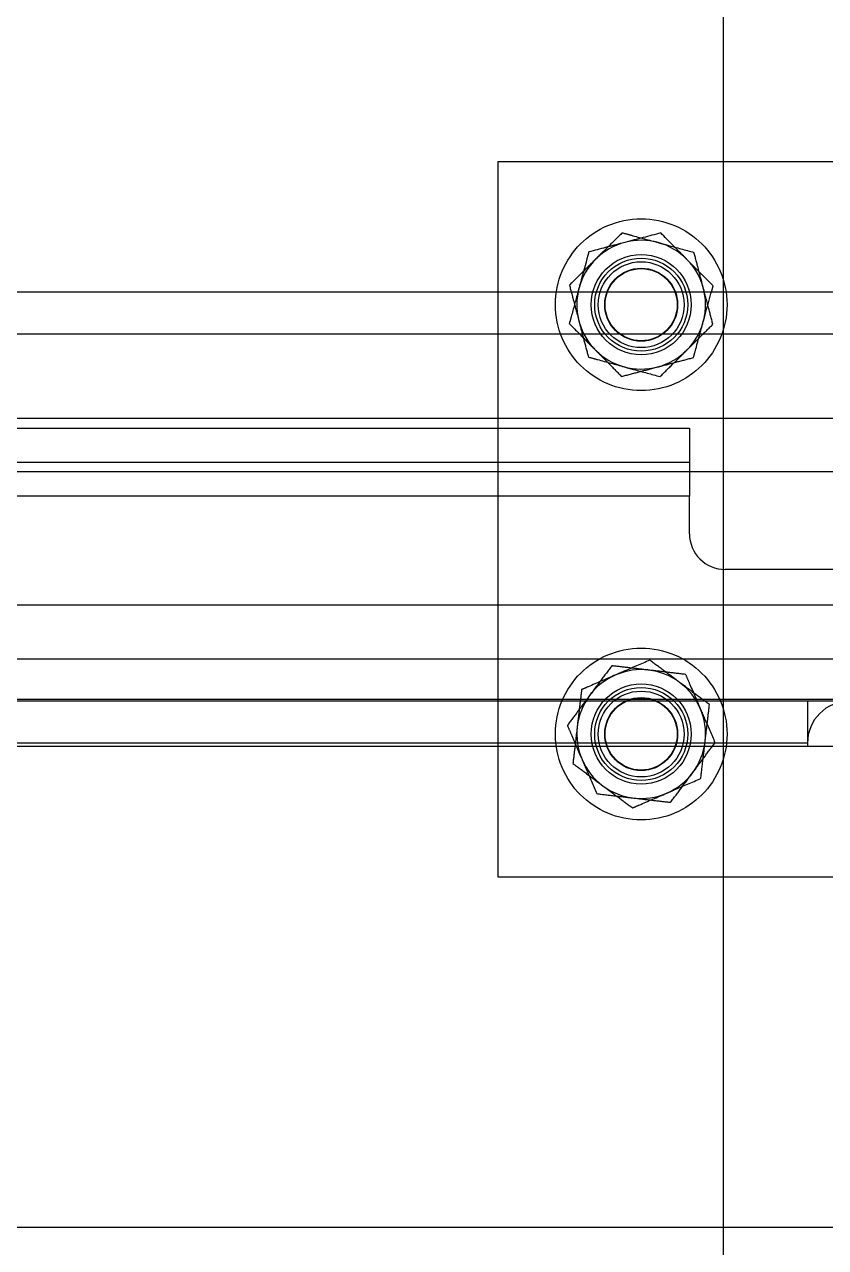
# Model space of a CAD drawing. Header units: metres. Extents: x 0 to 63075, y 0 to 44550.
# Drawn here: x 14074.1 to 14186.2, y 24550 to 24720.9 of the extents above; entities that cross this region are included whole.
import ezdxf

# ---------------------------------------------------------------- set-up
doc = ezdxf.new("R2010")
doc.units = ezdxf.units.M
doc.header["$LTSCALE"] = 75
for name, pattern in [('CENTER2', [28.575, 19.05, -3.175, 3.175, -3.175]), ('CENTERX2', [101.6, 63.5, -12.7, 12.7, -12.7]), ('HIDDEN2', [4.7625, 3.175, -1.5875])]:
    doc.linetypes.add(name, pattern=pattern)
for name, color, linetype in [('SC1', 7, 'CENTER2'), ('SDM', 7, 'Continuous'), ('SL1', 8, 'Continuous'), ('SL4', 4, 'Continuous'), ('ST1', 7, 'HIDDEN2')]:
    doc.layers.add(name, color=color, linetype=linetype)

# ---------------------------------------------------------------- blocks, each defined once
blk = doc.blocks.new('A$Ca548c4ee')
at = {"layer": 'SL1'}
for p, q in [((7742.12, 1997.52), (742.12, 1997.52)), ((7742.12, 1997.52), (742.12, 1997.52)), ((7742.12, 1971.42), (742.12, 1971.42)), ((7742.12, 1971.42), (742.12, 1971.42)), ((6642.12, 1884.47), (5592.12, 1884.47))]:
    blk.add_line(p, q, dxfattribs=at)
blk = doc.blocks.new('A$Ca53c419a')
at = {"layer": 'SL4'}
for p, q in [((253.75, 281.23), (253.75, 420.77)), ((225.24, 286), (225.24, 416)), ((234.76, 416), (234.76, 286)), ((253.75, 312.75), (272, 312.75)), ((272, 312.75), (272, 281.23)), ((254.37, 301.43), (253.75, 301.6)), ((253.75, 301.58), (254.37, 301.43)), ((220, 286), (225.24, 286)), ((234.76, 286), (225.24, 286)), ((228.64, 281.23), (228.64, 286)), ((253.75, 282.94), (254.64, 282.7)), ((215, 215.76), (215, 281)), ((215.01, 281.23), (1004.76, 281.23))]:
    blk.add_line(p, q, dxfattribs=at)
for centre, radius, start, end in [((252, 292.75), 9, 14.7385, 74.7385), ((252, 292.75), 9, 314.7385, 14.7385), ((220, 281), 5, 90, 180), ((252, 292.75), 9, 281.2123, 314.7385)]:
    blk.add_arc(centre, radius, start, end, dxfattribs=at)
for points, knots in [([(259.38, 300.06), (258.09, 300.42), (256.44, 300.87), (254.74, 301.33), (254.37, 301.43)], [0, 0, 0, 0, 0.779636, 1, 1, 1, 1]), ([(260.7, 295.04), (260.67, 295.16), (260.44, 296.06), (259.99, 297.76), (259.59, 299.29), (259.38, 300.06)], [0, 0, 0, 0, 0.07009, 0.530784, 1, 1, 1, 1]), ([(262.03, 290.01), (261.81, 290.83), (261.38, 292.48), (260.93, 294.18), (260.7, 295.04)], [0, 0, 0, 0, 0.495458, 1, 1, 1, 1]), ([(258.33, 286.36), (258.42, 286.44), (259.08, 287.1), (260.33, 288.34), (261.46, 289.45), (262.03, 290.01)], [0, 0, 0, 0, 0.07009, 0.530784, 1, 1, 1, 1]), ([(254.64, 282.7), (255.24, 283.29), (256.45, 284.49), (257.7, 285.73), (258.33, 286.36)], [0, 0, 0, 0, 0.495458, 1, 1, 1, 1])]:
    blk.add_open_spline(points, degree=3, knots=knots, dxfattribs=at)
at = {"layer": 'ST1'}
for p, q in [((190.25, 206), (190.25, 496)), ((202.45, 212.35), (202.45, 489.65)), ((247.9, 212.35), (247.9, 489.65)), ((196.6, 218.2), (196.6, 483.8)), ((196.89, 445.5), (196.89, 256.5)), ((190.75, 269.5), (190.75, 432.5)), ((225.24, 286), (225.24, 416)), ((228.64, 286), (228.64, 416)), ((230, 416), (230, 286)), ((172, 168.13), (172, 312.75)), ((172, 312.75), (253.75, 312.75)), ((4.76, 281.23), (215.01, 281.23)), ((228.64, 256.5), (228.64, 281.23)), ((253.75, 206), (253.75, 281.23)), ((272, 281.23), (272, 167.13)), ((190.75, 269.5), (190.25, 269.5)), ((196.6, 269.5), (190.75, 269.5))]:
    blk.add_line(p, q, dxfattribs=at)
for centre, radius in [((192, 292.75), 12), ((252, 292.75), 12), ((192, 292.75), 7), ((192, 292.75), 6.5), ((252, 292.75), 7), ((252, 292.75), 6.5), ((192, 292.75), 6), ((192, 292.75), 5.1), ((192, 292.75), 5.04), ((252, 292.75), 6), ((252, 292.75), 5.1), ((252, 292.75), 5.04)]:
    blk.add_circle(centre, radius, dxfattribs=at)
for centre, radius, start, end in [((192, 292.75), 9, 83.3118, 143.3118), ((192, 292.75), 9, 23.3118, 83.3118), ((252, 292.75), 9, 78.7877, 134.7385), ((252, 292.75), 9, 134.7385, 194.7385), ((192, 292.75), 9, 143.3118, 203.3118), ((192, 292.75), 9, 323.3118, 23.3118), ((192, 292.75), 9, 203.3118, 263.3118), ((252, 292.75), 9, 194.7385, 254.7385), ((192, 292.75), 9, 263.3118, 323.3118), ((252, 292.75), 9, 254.7385, 281.2123), ((190.75, 263.65), 5.85, 0, 90)]:
    blk.add_arc(centre, radius, start, end, dxfattribs=at)
for points, knots in [([(193.21, 303.07), (192.81, 302.9), (191.25, 302.23), (189.64, 301.53), (188.44, 301.02)], [0, 0, 0, 0, 0.257551, 1, 1, 1, 1]), ([(197.38, 299.97), (197.28, 300.04), (196.53, 300.6), (195.12, 301.65), (193.85, 302.59), (193.21, 303.07)], [0, 0, 0, 0, 0.07009, 0.530784, 1, 1, 1, 1]), ([(249.36, 302.8), (248.76, 302.21), (247.55, 301.01), (246.3, 299.77), (245.67, 299.14)], [0, 0, 0, 0, 0.495458, 1, 1, 1, 1]), ([(253.75, 301.6), (252.6, 301.92), (251.11, 302.32), (249.68, 302.71), (249.36, 302.8)], [0, 0, 0, 0, 0.776145, 1, 1, 1, 1]), ([(254.74, 302.78), (253.92, 302.56), (252.27, 302.13), (250.57, 301.68), (249.71, 301.45)], [0, 0, 0, 0, 0.495458, 1, 1, 1, 1]), ([(258.39, 299.08), (258.31, 299.17), (257.65, 299.83), (256.41, 301.08), (255.3, 302.21), (254.74, 302.78)], [0, 0, 0, 0, 0.07009, 0.5307844, 1, 1, 1, 1]), ([(188.44, 301.02), (188, 300.83), (186.39, 300.13), (184.82, 299.45), (183.67, 298.96)], [0, 0, 0, 0, 0.268634, 1, 1, 1, 1]), ([(187.89, 302.29), (187.38, 301.62), (186.37, 300.25), (185.31, 298.84), (184.78, 298.13)], [0, 0, 0, 0, 0.495458, 1, 1, 1, 1]), ([(193.05, 301.69), (192.93, 301.7), (192, 301.81), (190.25, 302.02), (188.68, 302.2), (187.89, 302.29)], [0, 0, 0, 0, 0.07009, 0.530784, 1, 1, 1, 1]), ([(198.21, 301.08), (197.37, 301.18), (195.68, 301.38), (193.93, 301.59), (193.05, 301.69)], [0, 0, 0, 0, 0.495458, 1, 1, 1, 1]), ([(200.27, 296.31), (199.71, 297.61), (199.01, 299.23), (198.34, 300.78), (198.21, 301.08)], [0, 0, 0, 0, 0.803647, 1, 1, 1, 1]), ([(249.71, 301.45), (249.59, 301.42), (248.69, 301.19), (246.99, 300.74), (245.46, 300.34), (244.69, 300.13)], [0, 0, 0, 0, 0.07009, 0.530784, 1, 1, 1, 1]), ([(201.54, 296.86), (200.87, 297.37), (199.5, 298.38), (198.09, 299.44), (197.38, 299.97)], [0, 0, 0, 0, 0.495458, 1, 1, 1, 1]), ([(245.67, 299.14), (245.58, 299.06), (244.92, 298.4), (243.67, 297.16), (242.54, 296.05), (241.97, 295.49)], [0, 0, 0, 0, 0.07009, 0.530784, 1, 1, 1, 1]), ([(244.69, 300.13), (244.57, 299.71), (244.12, 298.08), (243.66, 296.38), (243.32, 295.12)], [0, 0, 0, 0, 0.257551, 1, 1, 1, 1]), ([(184.78, 298.13), (184.71, 298.03), (184.15, 297.28), (183.1, 295.87), (182.16, 294.6), (181.68, 293.96)], [0, 0, 0, 0, 0.07009, 0.530784, 1, 1, 1, 1]), ([(183.67, 298.96), (183.57, 298.12), (183.37, 296.43), (183.16, 294.68), (183.06, 293.8)], [0, 0, 0, 0, 0.495458, 1, 1, 1, 1]), ([(262.05, 295.39), (261.46, 295.99), (260.26, 297.2), (259.02, 298.45), (258.39, 299.08)], [0, 0, 0, 0, 0.495458, 1, 1, 1, 1]), ([(202.32, 291.54), (201.79, 292.77), (201.11, 294.34), (200.42, 295.96), (200.27, 296.31)], [0, 0, 0, 0, 0.779636, 1, 1, 1, 1]), ([(200.94, 291.7), (200.95, 291.82), (201.06, 292.75), (201.27, 294.5), (201.45, 296.07), (201.54, 296.86)], [0, 0, 0, 0, 0.07009, 0.530784, 1, 1, 1, 1]), ([(243.32, 295.12), (243.19, 294.66), (242.73, 292.97), (242.28, 291.31), (241.95, 290.11)], [0, 0, 0, 0, 0.268634, 1, 1, 1, 1]), ([(241.97, 295.49), (242.19, 294.67), (242.62, 293.02), (243.07, 291.32), (243.3, 290.46)], [0, 0, 0, 0, 0.495458, 1, 1, 1, 1]), ([(262.05, 295.39), (261.94, 294.97), (261.49, 293.34), (261.03, 291.64), (260.68, 290.38)], [0, 0, 0, 0, 0.257551, 1, 1, 1, 1]), ([(181.68, 293.96), (181.81, 293.66), (182.48, 292.1), (183.18, 290.49), (183.73, 289.19)], [0, 0, 0, 0, 0.196353, 1, 1, 1, 1]), ([(183.06, 293.8), (183.05, 293.68), (182.94, 292.75), (182.73, 291), (182.55, 289.43), (182.46, 288.64)], [0, 0, 0, 0, 0.07009, 0.530784, 1, 1, 1, 1]), ([(199.22, 287.37), (199.29, 287.47), (199.85, 288.22), (200.9, 289.63), (201.84, 290.9), (202.32, 291.54)], [0, 0, 0, 0, 0.07009, 0.530784, 1, 1, 1, 1]), ([(200.33, 286.54), (200.43, 287.38), (200.63, 289.07), (200.84, 290.82), (200.94, 291.7)], [0, 0, 0, 0, 0.495458, 1, 1, 1, 1]), ([(183.73, 289.19), (183.89, 288.83), (184.58, 287.22), (185.26, 285.64), (185.79, 284.42)], [0, 0, 0, 0, 0.220364, 1, 1, 1, 1]), ([(241.95, 290.11), (242.54, 289.51), (243.74, 288.3), (244.98, 287.05), (245.61, 286.42)], [0, 0, 0, 0, 0.495458, 1, 1, 1, 1]), ([(243.3, 290.46), (243.33, 290.34), (243.56, 289.44), (244.01, 287.74), (244.41, 286.21), (244.62, 285.44)], [0, 0, 0, 0, 0.07009, 0.530784, 1, 1, 1, 1]), ([(260.68, 290.38), (260.56, 289.93), (260.1, 288.23), (259.64, 286.58), (259.31, 285.37)], [0, 0, 0, 0, 0.268634, 1, 1, 1, 1]), ([(182.46, 288.64), (183.13, 288.13), (184.5, 287.12), (185.91, 286.06), (186.62, 285.53)], [0, 0, 0, 0, 0.495458, 1, 1, 1, 1]), ([(196.11, 283.21), (196.62, 283.88), (197.63, 285.25), (198.69, 286.66), (199.22, 287.37)], [0, 0, 0, 0, 0.495458, 1, 1, 1, 1]), ([(186.62, 285.53), (186.72, 285.46), (187.47, 284.9), (188.88, 283.85), (190.15, 282.91), (190.79, 282.43)], [0, 0, 0, 0, 0.07009, 0.530784, 1, 1, 1, 1]), ([(200.33, 286.54), (199.93, 286.37), (198.38, 285.7), (196.76, 285), (195.56, 284.48)], [0, 0, 0, 0, 0.2575513, 1, 1, 1, 1]), ([(245.61, 286.42), (245.69, 286.33), (246.35, 285.67), (247.59, 284.42), (248.7, 283.29), (249.26, 282.72)], [0, 0, 0, 0, 0.07009, 0.530784, 1, 1, 1, 1]), ([(185.79, 284.42), (186.63, 284.32), (188.32, 284.12), (190.07, 283.91), (190.95, 283.81)], [0, 0, 0, 0, 0.495458, 1, 1, 1, 1]), ([(195.56, 284.48), (195.13, 284.3), (193.51, 283.6), (191.94, 282.92), (190.79, 282.43)], [0, 0, 0, 0, 0.268634, 1, 1, 1, 1]), ([(190.95, 283.81), (191.07, 283.8), (192, 283.69), (193.75, 283.48), (195.32, 283.3), (196.11, 283.21)], [0, 0, 0, 0, 0.07009, 0.530784, 1, 1, 1, 1]), ([(244.62, 285.44), (244.94, 285.35), (246.57, 284.9), (248.27, 284.44), (249.63, 284.07)], [0, 0, 0, 0, 0.196353, 1, 1, 1, 1]), ([(249.26, 282.72), (250.08, 282.94), (251.73, 283.37), (253.43, 283.82), (254.29, 284.05)], [0, 0, 0, 0, 0.495458, 1, 1, 1, 1]), ([(249.63, 284.07), (250, 283.97), (251.4, 283.59), (252.76, 283.21), (253.75, 282.94)], [0, 0, 0, 0, 0.268403, 1, 1, 1, 1]), ([(254.29, 284.05), (254.41, 284.08), (255.31, 284.31), (257.01, 284.76), (258.54, 285.16), (259.31, 285.37)], [0, 0, 0, 0, 0.07009, 0.530784, 1, 1, 1, 1])]:
    blk.add_open_spline(points, degree=3, knots=knots, dxfattribs=at)

msp = doc.modelspace()

# ---------------------------------------------------------------- linework, layer by layer
at = {"layer": 'SC1', "color": 7, "linetype": 'CENTERX2', "lineweight": 9}
msp.add_line((21442.59, 24551.44), (5680.38, 24551.44), dxfattribs=at)

# ---------------------------------------------------------------- block references
at = {"layer": 'SDM'}
msp.add_blockref('A$Ca548c4ee', (8259.51, 22668.36), dxfattribs=at)
at = {"layer": 'SDM', "rotation": 90}
msp.add_blockref('A$Ca53c419a', (14453.13, 24429.77), dxfattribs=at)

doc.saveas('drawing.dxf')
